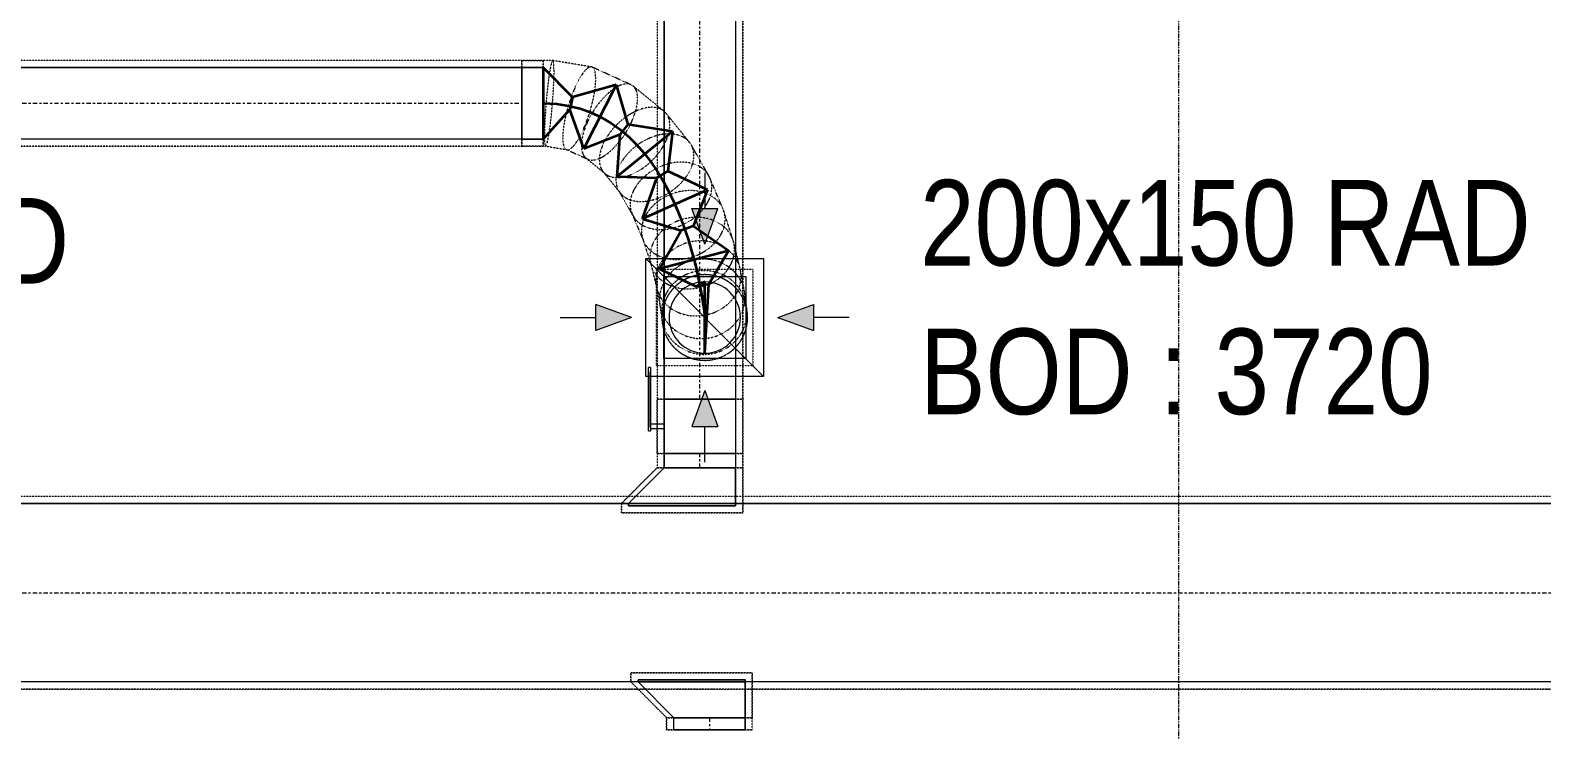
# Model space of a CAD drawing. Header units: inches. Extents: x -83664 to 20107, y -47222 to 19398.
# Drawn here: x 5809 to 10045, y -33396 to -31436 of the extents above; entities that cross this region are included whole.
import ezdxf

# ---------------------------------------------------------------- set-up
doc = ezdxf.new("R2010")
doc.units = ezdxf.units.IN
doc.header["$MEASUREMENT"] = 0
for name, pattern in [('Center', [29.999999, 12, -6, 6, -6]), ('Grid Line', [22.225, 12.7, -3.175, 3.175, -3.175]), ('Hidden 0_50', [1.0584, 0.5292, -0.5292])]:
    doc.linetypes.add(name, pattern=pattern)
for name, color, linetype, lineweight in [('A-DETL-GENF', 7, 'Continuous', 9), ('G-ANNO-TEXT', 7, 'Continuous', 9), ('M-HVAC-CDFF', 7, 'Continuous', 9), ('M-HVAC-DUCT-CNTR', 7, 'Center', 9), ('M-HVAC-DUCT-IDEN', 7, 'Continuous', 18), ('S-GRID', 7, 'Continuous', 9)]:
    doc.layers.add(name, color=color, linetype=linetype, lineweight=lineweight)
doc.layers.add('M-HVAC-DUCT', color=7, linetype='Continuous', lineweight=9, true_color=0xffe97f)
doc.layers.add('M-HVAC-DUCT-PATT', color=7, linetype='Continuous', lineweight=35, true_color=0x007f00)
doc.styles.add('Arial Narrow_21', font='ARIALN.TTF', dxfattribs={"height": 240})

# ---------------------------------------------------------------- blocks, each defined once
blk = doc.blocks.new('M_Rec Tap - Beveled - Standard-7382275-FIRST FLOOR AC CONDITIONING LAYOUT - PART A')
at = {"layer": 'M-HVAC-DUCT', "color": 30, "true_color": 0xff7f00}
for p, q in [((100, 100), (-6.096, 100)), ((-6.096, 100), (100, 100)), ((-6.096, 100), (-6.096, -200)), ((-6.096, -200), (-6.096, 100)), ((100, 100), (100, -100)), ((100, -100), (100, 100)), ((0, -200), (100, -100)), ((0, -200), (100, -100)), ((-6.096, -200), (0, -200)), ((0, -200), (-6.096, -200))]:
    blk.add_line(p, q, dxfattribs=at)
blk = doc.blocks.new('M_Rec Tap - Beveled - Standard-7670352-FIRST FLOOR AC CONDITIONING LAYOUT - PART A')
at = {"layer": 'M-HVAC-DUCT', "color": 30, "true_color": 0xff7f00}
for p, q in [((0, 200), (-6.096, 200)), ((-6.096, -100), (-6.096, 200)), ((-6.096, 200), (-6.096, -100)), ((-6.096, 200), (0, 200)), ((100, 100), (0, 200)), ((100, 100), (0, 200)), ((100, 100), (100, -100)), ((100, -100), (100, 100)), ((-6.096, -100), (100, -100)), ((100, -100), (-6.096, -100))]:
    blk.add_line(p, q, dxfattribs=at)
blk = doc.blocks.new('GCE-AT-Return Air Rectangular Diffuser - 230x230-7597546-FIRST FLOOR AC CONDITIONING LAYOUT - PART A')
at = {"layer": 'A-DETL-GENF', "true_color": 0xff00ff}
for points in [[(0, 205), (36.4, 305), (-36.4, 305)], [(-305, -36.4), (-205, 0), (-305, 36.4)], [(305, -36.4), (305, 36.4), (205, 0)], [(36.4, -305), (0, -205), (-36.4, -305)]]:
    blk.add_hatch(color=6, dxfattribs=at).paths.add_polyline_path(points)
at = {"layer": 'A-DETL-GENF', "color": 6, "true_color": 0xff00ff}
for p, q in [((0, 405), (0, 305)), ((0, 205), (-36.4, 305)), ((-36.4, 305), (36.4, 305)), ((0, 205), (36.4, 305)), ((-165, 165), (165, 165)), ((-165, -165), (-165, 165)), ((-165, 165), (165, -165)), ((165, 165), (165, -165)), ((-205, 0), (-305, 36.4)), ((-305, -36.4), (-305, 36.4)), ((205, 0), (305, 36.4)), ((305, 36.4), (305, -36.4)), ((405, 0), (305, 0)), ((-405, 0), (-305, 0)), ((-205, 0), (-305, -36.4)), ((205, 0), (305, -36.4)), ((165, -165), (-165, -165)), ((0, -205), (-36.4, -305)), ((0, -205), (36.4, -305)), ((-36.4, -305), (36.4, -305)), ((0, -405), (0, -305))]:
    blk.add_line(p, q, dxfattribs=at)
blk = doc.blocks.new('M_Rectangular to Round Transition - Angle - 45 Degree-V62-FIRST FLOOR AC CONDITIONING LAYOUT - PART A')
at = {"layer": 'M-HVAC-DUCT', "color": 6, "true_color": 0xff00ff}
for p, q in [((0, 100), (60.4, 100)), ((60.4, 100), (0, 100)), ((0, 100), (0, -100)), ((0, -100), (0, 100)), ((60.4, 0), (60.4, 100)), ((60.4, 0), (60.4, 100)), ((60.4, -100), (60.4, 0)), ((60.4, -100), (60.4, 0)), ((0, -100), (60.4, -100)), ((60.4, -100), (0, -100))]:
    blk.add_line(p, q, dxfattribs=at)
blk = doc.blocks.new('TEMW-ME-DMP-Volume Control Damper - Standard-7399617-FIRST FLOOR AC CONDITIONING LAYOUT - PART A')
at = {"layer": 'M-HVAC-DUCT', "color": 30, "true_color": 0xff7f00}
for p, q in [((-165.1, 138.1), (-165.1, 144.4)), ((-152.4, 144.4), (-165.1, 144.4)), ((-165.1, 138.1), (-152.4, 138.1)), ((0, 144.4), (-152.4, 144.4)), ((-152.4, 144.4), (0, 144.4)), ((0, 138.1), (-152.4, 138.1)), ((-152.4, 138.1), (0, 138.1)), ((-6.3, 100), (-6.3, 138.1)), ((6.4, 138.1), (-6.3, 138.1)), ((6.4, 138.1), (-6.3, 138.1)), ((12.7, 144.4), (0, 144.4)), ((0, 138.1), (12.7, 138.1)), ((6.4, 138.1), (6.4, 100)), ((12.7, 144.4), (12.7, 138.1)), ((-76.2, 100), (-76.2, -100)), ((-76.2, -100), (-76.2, 100)), ((76.2, 100), (-76.2, 100)), ((-76.2, 100), (76.2, 100)), ((-76.2, 100), (76.2, 100)), ((-6.3, 100), (6.4, 100)), ((-6.3, 100), (6.4, 100)), ((76.2, 100), (76.2, -100)), ((76.2, -100), (76.2, 100)), ((-76.2, -100), (76.2, -100)), ((-76.2, -100), (76.2, -100)), ((-76.2, -100), (76.2, -100))]:
    blk.add_line(p, q, dxfattribs=at)
blk = doc.blocks.new('M_Rectangular to Round Transition - Angle - 45 Degree-7626202-FIRST FLOOR AC CONDITIONING LAYOUT - PART A')
at = {"layer": 'M-HVAC-DUCT', "color": 6, "true_color": 0xff00ff}
for p, q in [((132975.6, 86453.8), (133205.6, 86453.8)), ((132975.6, 86223.8), (132975.6, 86453.8)), ((133205.6, 86453.8), (133205.6, 86223.8)), ((133205.6, 86223.8), (132975.6, 86223.8))]:
    blk.add_line(p, q, dxfattribs=at)
for start, end in [(90, 180), (0, 90), (180, 270), (270, 0)]:
    blk.add_arc((133090.6, 86338.8), 100, start, end, dxfattribs=at)
blk = doc.blocks.new('TEMW-SMBZ-HO-BM-HVAC-00002_rvt-1-FIRST FLOOR AC CONDITIONING LAYOUT - PART A')
at = {"layer": 'M-HVAC-DUCT', "color": 30, "linetype": 'Hidden 0_50', "true_color": 0xff7f00}
for p, q in [((159022.5, 67430.5), (159022.5, 65902.9)), ((159022.5, 67430.5), (159022.5, 65902.9)), ((159262.5, 65902.9), (159262.5, 67430.5)), ((159262.5, 67430.5), (159262.5, 65902.9)), ((159262.5, 65902.9), (159022.5, 65902.9)), ((159022.5, 65902.9), (159262.5, 65902.9)), ((159262.5, 65902.9), (159022.5, 65902.9)), ((159022.5, 65902.9), (159022.5, 65750.5)), ((159022.5, 65750.5), (159022.5, 65902.9)), ((159022.5, 65902.9), (159262.5, 65902.9)), ((159262.5, 65750.5), (159262.5, 65902.9)), ((159262.5, 65902.9), (159262.5, 65750.5)), ((159022.5, 65750.5), (159262.5, 65750.5)), ((159262.5, 65750.5), (159022.5, 65750.5)), ((159262.5, 65750.5), (159022.5, 65750.5)), ((159022.5, 65750.5), (159262.5, 65750.5)), ((159022.5, 65750.5), (159022.5, 65710.5)), ((159022.5, 65750.5), (159022.5, 65710.5)), ((159262.5, 65710.5), (159262.5, 65750.5)), ((159262.5, 65750.5), (159262.5, 65710.5)), ((158922.5, 65610.5), (159022.5, 65710.5)), ((159022.5, 65710.5), (158922.5, 65610.5)), ((159022.5, 65710.5), (159262.5, 65710.5)), ((159262.5, 65710.5), (159022.5, 65710.5)), ((159262.5, 65710.5), (159022.5, 65710.5)), ((159022.5, 65710.5), (159262.5, 65710.5)), ((159262.5, 65710.5), (159262.5, 65584.4)), ((159262.5, 65584.4), (159262.5, 65710.5)), ((164181, 65630.5), (155413, 65630.5)), ((164181, 65630.5), (155413, 65630.5)), ((158922.5, 65584.4), (158922.5, 65610.5)), ((158922.5, 65610.5), (158922.5, 65584.4)), ((159262.5, 65584.4), (158922.5, 65584.4)), ((158922.5, 65584.4), (159262.5, 65584.4)), ((158949.4, 65110.5), (158949.4, 65136.6)), ((158949.4, 65136.6), (159289.4, 65136.6)), ((159289.4, 65136.6), (158949.4, 65136.6)), ((158949.4, 65136.6), (158949.4, 65110.5)), ((159049.4, 65010.5), (158949.4, 65110.5)), ((158949.4, 65110.5), (159049.4, 65010.5)), ((159289.4, 65136.6), (159289.4, 65010.5)), ((159289.4, 65010.5), (159289.4, 65136.6)), ((155413, 65090.5), (164181, 65090.5)), ((164181, 65090.5), (155413, 65090.5)), ((159289.4, 65010.5), (159049.4, 65010.5)), ((159049.4, 65010.5), (159289.4, 65010.5)), ((159049.4, 65010.5), (159289.4, 65010.5)), ((159289.4, 65010.5), (159049.4, 65010.5)), ((159049.4, 65010.5), (159049.4, 64976.7)), ((159049.4, 64976.7), (159049.4, 65010.5)), ((159289.4, 64976.7), (159289.4, 65010.5)), ((159289.4, 64976.7), (159289.4, 65010.5)), ((159049.4, 64976.7), (159289.4, 64976.7)), ((159289.4, 64976.7), (159049.4, 64976.7))]:
    blk.add_line(p, q, dxfattribs=at)
at = {"layer": 'M-HVAC-DUCT', "color": 30, "true_color": 0xff7f00}
for p, q in [((159042.5, 65902.9), (159042.5, 67430.5)), ((159042.5, 67430.5), (159042.5, 65902.9)), ((159242.5, 67430.5), (159242.5, 65902.9)), ((159242.5, 67430.5), (159242.5, 65902.9)), ((159042.5, 65902.9), (159242.5, 65902.9)), ((159242.5, 65902.9), (159042.5, 65902.9)), ((159042.5, 65750.5), (159242.5, 65750.5)), ((159242.5, 65750.5), (159042.5, 65750.5)), ((159042.5, 65710.5), (159042.5, 65750.5)), ((159042.5, 65750.5), (159042.5, 65710.5)), ((159242.5, 65750.5), (159242.5, 65710.5)), ((159242.5, 65750.5), (159242.5, 65710.5)), ((159042.5, 65710.5), (159242.5, 65710.5)), ((159242.5, 65710.5), (159042.5, 65710.5)), ((155413, 65610.5), (164181, 65610.5)), ((164181, 65610.5), (155413, 65610.5)), ((158942.5, 65604.4), (158942.5, 65610.5)), ((159242.5, 65610.5), (158942.5, 65610.5)), ((158942.5, 65610.5), (159242.5, 65610.5)), ((158942.5, 65610.5), (158942.5, 65604.4)), ((159242.5, 65604.4), (158942.5, 65604.4)), ((158942.5, 65604.4), (159242.5, 65604.4)), ((159242.5, 65610.5), (159242.5, 65604.4)), ((159242.5, 65604.4), (159242.5, 65610.5)), ((164181, 65110.5), (155413, 65110.5)), ((164181, 65110.5), (155413, 65110.5)), ((158969.4, 65110.5), (158969.4, 65116.6)), ((158969.4, 65116.6), (159269.4, 65116.6)), ((159269.4, 65116.6), (158969.4, 65116.6)), ((158969.4, 65116.6), (158969.4, 65110.5)), ((158969.4, 65110.5), (159269.4, 65110.5)), ((158969.4, 65110.5), (159269.4, 65110.5)), ((159269.4, 65116.6), (159269.4, 65110.5)), ((159269.4, 65110.5), (159269.4, 65116.6)), ((159269.4, 65010.5), (159069.4, 65010.5)), ((159069.4, 65010.5), (159269.4, 65010.5)), ((159069.4, 64976.7), (159069.4, 65010.5)), ((159069.4, 64976.7), (159069.4, 65010.5)), ((159269.4, 65010.5), (159269.4, 64976.7)), ((159269.4, 64976.7), (159269.4, 65010.5)), ((159269.4, 64976.7), (159069.4, 64976.7)), ((159069.4, 64976.7), (159269.4, 64976.7))]:
    blk.add_line(p, q, dxfattribs=at)
at = {"layer": 'M-HVAC-DUCT', "color": 6, "linetype": 'Hidden 0_50', "true_color": 0xff00ff}
for p, q in [((158643.4, 66851.7), (157093.4, 66851.7)), ((158643.4, 66851.7), (157093.4, 66851.7)), ((158643.4, 66611.7), (158643.4, 66851.7)), ((158643.4, 66851.7), (158643.4, 66611.7)), ((158643.4, 66851.7), (158703.8, 66851.7)), ((158703.8, 66851.7), (158643.4, 66851.7)), ((158643.4, 66611.7), (158643.4, 66851.7)), ((158643.4, 66851.7), (158643.4, 66611.7)), ((158730.2, 66851.7), (158703.8, 66851.7)), ((158703.8, 66851.7), (158703.8, 66611.7)), ((158703.8, 66851.7), (158703.8, 66611.7)), ((158703.8, 66731.7), (158703.8, 66851.7)), ((158703.8, 66731.7), (158703.8, 66851.7)), ((158838.6, 66833.7), (158730.3, 66851.7)), ((158950, 66783.6), (158840.6, 66833.1)), ((159041.7, 66709.9), (158955.5, 66780.2)), ((158703.8, 66611.7), (158703.8, 66731.7)), ((158703.8, 66611.7), (158703.8, 66731.7)), ((159113.3, 66622.5), (159047.8, 66703.8)), ((157093.4, 66611.7), (158643.4, 66611.7)), ((158643.4, 66611.7), (157093.4, 66611.7)), ((158643.4, 66611.7), (158703.8, 66611.7)), ((158703.8, 66611.7), (158643.4, 66611.7)), ((158703.8, 66611.7), (158710.5, 66611.7)), ((158710.4, 66611.7), (158770.4, 66601.7)), ((158768.4, 66602.3), (158828.5, 66575.1)), ((159167.4, 66529), (159118.1, 66615.5)), ((158823.1, 66578.5), (158877.3, 66534.3)), ((158871.2, 66540.5), (158919.7, 66480.2)), ((159207.4, 66435.6), (159170.7, 66522.3)), ((158914.9, 66487.2), (158955.6, 66415.9)), ((158952.3, 66422.6), (158984.6, 66346.2)), ((159235.9, 66347.2), (159209.6, 66429.5)), ((158982.4, 66352.3), (159006.5, 66276.7)), ((159255.3, 66268.9), (159237.5, 66341.8)), ((159005, 66282.2), (159021.8, 66213.5)), ((159021.2, 65996.7), (159021.2, 66266.7)), ((159021.2, 66266.7), (159291.2, 66266.7)), ((159267.3, 66205.7), (159256.3, 66264.1)), ((159291.2, 66266.7), (159291.2, 65996.7)), ((159020.7, 66218.4), (159031.2, 66162.3)), ((159273.5, 66162.4), (159268, 66201.2)), ((159030.5, 66166.7), (159035.9, 66128.8)), ((159035.4, 66132.6), (159036.9, 66118.7)), ((159275.5, 66144.6), (159274, 66158.7)), ((159291.2, 65996.7), (159021.2, 65996.7))]:
    blk.add_line(p, q, dxfattribs=at)
at = {"layer": 'M-HVAC-DUCT', "color": 6, "true_color": 0xff00ff}
for p, q in [((157093.4, 66831.7), (158643.4, 66831.7)), ((158643.4, 66831.7), (157093.4, 66831.7)), ((158643.4, 66831.7), (158643.4, 66631.7)), ((158643.4, 66631.7), (158643.4, 66831.7)), ((158643.4, 66631.7), (157093.4, 66631.7)), ((158643.4, 66631.7), (157093.4, 66631.7))]:
    blk.add_line(p, q, dxfattribs=at)
at = {"layer": 'M-HVAC-DUCT', "color": 6, "linetype": 'Hidden 0_50', "true_color": 0xff00ff}
for start, end in [(49.7571, 229.7571), (90, 180), (229.7571, 49.7571), (0, 90), (180, 270), (270, 0)]:
    blk.add_arc((159156.2, 66131.7), 120, start, end, dxfattribs=at)
for points in [[(158730.2, 66851.7), (158729.4, 66851.7), (158727.7, 66848.9), (158724.5, 66836.8), (158721, 66817.5), (158717.5, 66792.4), (158714.2, 66763.1), (158711.3, 66731.7), (158709, 66700.3), (158707.5, 66671), (158706.9, 66645.8), (158707.2, 66626.6), (158708.4, 66614.4), (158709.7, 66611.7), (158710.5, 66611.7)], [(158710.5, 66611.7), (158711.3, 66611.7), (158713.1, 66614.4), (158716.3, 66626.6), (158719.8, 66645.8), (158723.3, 66671), (158726.6, 66700.3), (158729.5, 66731.7), (158731.8, 66763.1), (158733.3, 66792.4), (158733.9, 66817.5), (158733.6, 66836.8), (158732.4, 66848.9), (158731, 66851.7), (158730.2, 66851.7)], [(158838.2, 66833.7), (158835.4, 66834.1), (158829.1, 66832), (158818, 66821.2), (158806, 66803.4), (158793.9, 66779.7), (158782.4, 66751.7), (158772.5, 66721.5), (158764.8, 66691), (158759.8, 66662.3), (158757.8, 66637.4), (158759, 66617.9), (158763.3, 66605.3), (158768, 66602), (158770.8, 66601.7)], [(158770.8, 66601.7), (158773.6, 66601.3), (158779.8, 66603.3), (158790.9, 66614.2), (158803, 66632), (158815.1, 66655.7), (158826.5, 66683.7), (158836.4, 66713.9), (158844.2, 66744.4), (158849.2, 66773.1), (158851.2, 66798), (158850, 66817.4), (158845.7, 66830.1), (158840.9, 66833.4), (158838.2, 66833.7)], [(158945.8, 66785.1), (158941, 66786.3), (158930.2, 66786.4), (158911.1, 66779.2), (158890.6, 66765.1), (158869.9, 66745.3), (158850.6, 66720.9), (158833.9, 66693.8), (158821, 66665.6), (158812.7, 66638.4), (158809.7, 66613.9), (158812.1, 66594), (158819.7, 66579.8), (158827.9, 66574.9), (158832.7, 66573.7)], [(158832.7, 66573.7), (158837.5, 66572.4), (158848.3, 66572.4), (158867.4, 66579.6), (158888, 66593.6), (158908.6, 66613.5), (158927.9, 66637.8), (158944.6, 66665), (158957.5, 66693.2), (158965.8, 66720.4), (158968.9, 66744.8), (158966.5, 66764.8), (158958.8, 66778.9), (158950.6, 66783.8), (158945.8, 66785.1)], [(159029.4, 66717), (159023.3, 66719.3), (159009.5, 66721.7), (158985.4, 66718.6), (158959.5, 66708.9), (158933.7, 66693.3), (158909.6, 66672.9), (158888.9, 66649), (158873, 66623.2), (158863, 66597.4), (158859.6, 66573.3), (158863, 66552.5), (158873, 66536.4), (158883.5, 66529.6), (158889.6, 66527.3)], [(158889.6, 66527.3), (158895.7, 66525), (158909.5, 66522.5), (158933.6, 66525.6), (158959.5, 66535.3), (158985.3, 66550.9), (159009.4, 66571.4), (159030.1, 66595.3), (159046, 66621), (159056, 66646.9), (159059.4, 66671), (159056, 66691.8), (159046, 66707.9), (159035.5, 66714.7), (159029.4, 66717)], [(159092.5, 66638.6), (159085.6, 66641.8), (159070.2, 66646.3), (159043.5, 66646.5), (159014.8, 66640.2), (158986.3, 66627.9), (158959.9, 66610.4), (158937.3, 66588.8), (158920.1, 66564.7), (158909.4, 66539.7), (158906.1, 66515.5), (158910.3, 66493.7), (158921.7, 66475.8), (158933.6, 66467.4), (158940.5, 66464.1)], [(158940.5, 66464.1), (158947.3, 66460.9), (158962.7, 66456.5), (158989.5, 66456.2), (159018.1, 66462.5), (159046.6, 66474.8), (159073.1, 66492.3), (159095.7, 66513.9), (159112.9, 66538), (159123.5, 66563), (159126.8, 66587.3), (159122.6, 66609), (159111.2, 66626.9), (159099.3, 66635.3), (159092.5, 66638.6)], [(159140.1, 66555.3), (159132.8, 66559.2), (159116.5, 66565.3), (159088.3, 66568), (159058.2, 66564.2), (159028.4, 66554.2), (159000.9, 66538.6), (158977.4, 66518.5), (158959.7, 66495.3), (158949, 66470.5), (158945.9, 66445.8), (158950.7, 66423), (158963, 66403.5), (158975.7, 66393.6), (158983, 66389.7)], [(158983, 66389.7), (158990.3, 66385.7), (159006.6, 66379.7), (159034.8, 66376.9), (159064.8, 66380.7), (159094.6, 66390.7), (159122.2, 66406.3), (159145.6, 66426.4), (159163.3, 66449.7), (159174.1, 66474.5), (159177.2, 66499.1), (159172.4, 66522), (159160, 66541.5), (159147.3, 66551.3), (159140.1, 66555.3)], [(159175.3, 66471.8), (159167.8, 66476.4), (159151, 66483.7), (159121.9, 66488.4), (159091.1, 66486.4), (159060.7, 66477.9), (159032.6, 66463.5), (159008.9, 66444.1), (158991.1, 66421.1), (158980.4, 66396), (158977.7, 66370.6), (158982.9, 66346.6), (158995.9, 66325.6), (159009.1, 66314.6), (159016.7, 66310)], [(159016.7, 66310), (159024.2, 66305.4), (159041, 66298), (159070.1, 66293.4), (159100.9, 66295.4), (159131.3, 66303.9), (159159.4, 66318.3), (159183.1, 66337.7), (159200.9, 66360.6), (159211.6, 66385.7), (159214.4, 66411.1), (159209.1, 66435.1), (159196.1, 66456.2), (159182.9, 66467.2), (159175.3, 66471.8)], [(159200.5, 66393), (159192.8, 66398.2), (159175.6, 66406.6), (159146.1, 66412.8), (159114.9, 66412.1), (159084.1, 66404.6), (159055.9, 66390.8), (159032.1, 66371.6), (159014.3, 66348.4), (159003.9, 66322.6), (159001.5, 66296.2), (159007.2, 66270.8), (159020.7, 66248.2), (159034.2, 66236.1), (159041.9, 66231)], [(159041.9, 66231), (159049.6, 66225.8), (159066.8, 66217.4), (159096.3, 66211.2), (159127.6, 66211.9), (159158.3, 66219.4), (159186.6, 66233.2), (159210.4, 66252.4), (159228.1, 66275.6), (159238.5, 66301.3), (159241, 66327.8), (159235.3, 66353.2), (159221.8, 66375.7), (159208.2, 66387.9), (159200.5, 66393)], [(159217.4, 66324.1), (159209.6, 66329.7), (159192.1, 66339.1), (159162.3, 66346.6), (159130.8, 66346.9), (159099.9, 66340), (159071.6, 66326.3), (159047.9, 66306.9), (159030.3, 66282.9), (159020.1, 66256.2), (159018, 66228.4), (159024.1, 66201.5), (159038, 66177.3), (159051.9, 66164), (159059.7, 66158.4)], [(159227.5, 66270), (159219.6, 66276.2), (159201.9, 66286.6), (159171.9, 66295.1), (159140.3, 66296), (159109.4, 66289.4), (159081.1, 66275.5), (159057.5, 66255.4), (159040.1, 66230.4), (159030.2, 66202.3), (159028.4, 66172.9), (159034.8, 66144.3), (159049, 66118.3), (159063.1, 66104.1), (159071, 66097.9)], [(159059.7, 66158.4), (159067.5, 66152.7), (159084.9, 66143.3), (159114.8, 66135.8), (159146.2, 66135.5), (159177.1, 66142.5), (159205.4, 66156.1), (159229.2, 66175.6), (159246.7, 66199.5), (159256.9, 66226.3), (159259, 66254.1), (159252.9, 66281), (159239, 66305.2), (159225.2, 66318.4), (159217.4, 66324.1)], [(159232.4, 66235.4), (159224.4, 66242), (159206.7, 66253.1), (159176.6, 66262.4), (159144.9, 66263.8), (159113.9, 66257.1), (159085.8, 66242.9), (159062.3, 66222), (159045.1, 66195.9), (159035.3, 66166.3), (159033.7, 66135.4), (159040.4, 66105.2), (159054.8, 66077.7), (159069, 66062.5), (159077, 66055.9)], [(159071, 66097.9), (159078.9, 66091.7), (159096.5, 66081.4), (159126.6, 66072.8), (159158.1, 66071.9), (159189.1, 66078.5), (159217.4, 66092.4), (159241, 66112.5), (159258.3, 66137.5), (159268.2, 66165.6), (159270.1, 66195), (159263.6, 66223.6), (159249.4, 66249.6), (159235.4, 66263.9), (159227.5, 66270)], [(159233.7, 66223.3), (159225.7, 66230), (159208, 66241.5), (159177.8, 66251.1), (159146.1, 66252.6), (159115.2, 66245.9), (159087, 66231.4), (159063.6, 66210.1), (159046.4, 66183.4), (159036.8, 66153.3), (159035.2, 66121.6), (159042, 66090.6), (159056.5, 66062.5), (159070.7, 66046.8), (159078.7, 66040.1)], [(159077, 66055.9), (159084.9, 66049.3), (159102.7, 66038.2), (159132.8, 66028.9), (159164.4, 66027.5), (159195.4, 66034.2), (159223.6, 66048.4), (159247.1, 66069.3), (159264.3, 66095.4), (159274, 66124.9), (159275.6, 66155.9), (159269, 66186.1), (159254.5, 66213.6), (159240.4, 66228.8), (159232.4, 66235.4)], [(159078.7, 66040.1), (159086.7, 66033.3), (159104.4, 66021.9), (159134.6, 66012.2), (159166.3, 66010.7), (159197.2, 66017.4), (159225.4, 66031.9), (159248.9, 66053.3), (159266, 66079.9), (159275.6, 66110.1), (159277.2, 66141.7), (159270.4, 66172.7), (159255.9, 66200.9), (159241.7, 66216.5), (159233.7, 66223.3)]]:
    blk.add_open_spline(points, degree=3, dxfattribs=at)
at = {"layer": 'M-HVAC-DUCT-CNTR', "color": 30, "true_color": 0xff7f00}
for p, q in [((159142.5, 65902.9), (159142.5, 67430.5)), ((159142.5, 65710.5), (159142.5, 65750.5)), ((155413, 65360.5), (164181, 65360.5)), ((159169.4, 65010.5), (159169.4, 64976.7))]:
    blk.add_line(p, q, dxfattribs=at)
at = {"layer": 'M-HVAC-DUCT-CNTR', "color": 6, "true_color": 0xff00ff}
blk.add_line((157093.4, 66731.7), (158643.4, 66731.7), dxfattribs=at)
at = {"layer": 'M-HVAC-DUCT-CNTR', "color": 6, "linetype": 'Continuous', "lineweight": 35, "true_color": 0xff00ff}
blk.add_open_spline([(158703.8, 66731.7), (159103.8, 66731.7), (159156.2, 66131.7), (159156.2, 66131.7)], degree=3, dxfattribs=at)
at = {"layer": 'M-HVAC-DUCT-PATT', "color": 6, "true_color": 0xff00ff}
for p, q in [((158703.8, 66831.7), (158785.6, 66748.7)), ((158703.8, 66831.7), (158703.8, 66631.7)), ((158703.8, 66831.7), (158703.8, 66631.7)), ((158908.1, 66783.7), (158785.6, 66748.7)), ((158908.1, 66783.7), (158817.5, 66605.3)), ((158908.1, 66783.7), (158817.5, 66605.3)), ((158908.1, 66783.7), (158941.1, 66672.8)), ((158785.6, 66748.7), (158778.3, 66714.1)), ((158703.8, 66631.7), (158778.3, 66714.1)), ((158817.5, 66605.3), (158778.3, 66714.1)), ((158817.5, 66605.3), (158918.8, 66645.4)), ((159066, 66652.6), (158910.5, 66526.9)), ((159066, 66652.6), (158910.5, 66526.9)), ((158910.5, 66526.9), (158918.8, 66645.4)), ((158941.1, 66672.8), (158918.8, 66645.4)), ((159066, 66652.6), (158941.1, 66672.8)), ((159066, 66652.6), (159052.6, 66541.3)), ((158910.5, 66526.9), (159022.3, 66522.9)), ((158981.3, 66408), (159022.3, 66522.9)), ((159052.6, 66541.3), (159022.3, 66522.9)), ((159163.8, 66489.7), (159052.6, 66541.3)), ((159163.8, 66489.7), (158981.3, 66408)), ((159163.8, 66489.7), (158981.3, 66408)), ((159163.8, 66489.7), (159123.8, 66387.4)), ((158981.3, 66408), (159090.4, 66375.7)), ((159123.8, 66387.4), (159090.4, 66375.7)), ((159223, 66318.5), (159123.8, 66387.4)), ((159029.4, 66268.3), (159090.4, 66375.7)), ((159223, 66318.5), (159029.4, 66268.3)), ((159223, 66318.5), (159029.4, 66268.3)), ((159223, 66318.5), (159167.3, 66225)), ((159029.4, 66268.3), (159132.6, 66218.3)), ((159156.2, 66231.7), (159132.6, 66218.3)), ((159167.3, 66225), (159132.6, 66218.3)), ((159156.2, 66031.7), (159156.2, 66231.7)), ((159156.2, 66031.7), (159167.3, 66225))]:
    blk.add_line(p, q, dxfattribs=at)
at = {"layer": 'M-HVAC-CDFF', "color": 6, "linetype": 'Hidden 0_50', "lineweight": 9, "true_color": 0xff00ff}
blk.add_blockref('GCE-AT-Return Air Rectangular Diffuser - 230x230-7597546-FIRST FLOOR AC CONDITIONING LAYOUT - PART A', (159156.2, 66131.7), dxfattribs=at)
at = {"layer": 'M-HVAC-DUCT', "color": 6, "linetype": 'Hidden 0_50', "lineweight": 9, "true_color": 0xff00ff}
for name, p in [('M_Rectangular to Round Transition - Angle - 45 Degree-V62-FIRST FLOOR AC CONDITIONING LAYOUT - PART A', (158643.4, 66731.7)), ('M_Rectangular to Round Transition - Angle - 45 Degree-7626202-FIRST FLOOR AC CONDITIONING LAYOUT - PART A', (26065.6, -20207.2))]:
    blk.add_blockref(name, p, dxfattribs=at)
at = {"layer": 'M-HVAC-DUCT', "color": 6, "linetype": 'Hidden 0_50', "lineweight": 9, "true_color": 0xff00ff, "extrusion": (0, 0, -1)}
for name, p, rotation in [('TEMW-ME-DMP-Volume Control Damper - Standard-7399617-FIRST FLOOR AC CONDITIONING LAYOUT - PART A', (-159142.5, 65826.7), 270), ('M_Rec Tap - Beveled - Standard-7382275-FIRST FLOOR AC CONDITIONING LAYOUT - PART A', (-159142.5, 65610.5), 90), ('M_Rec Tap - Beveled - Standard-7670352-FIRST FLOOR AC CONDITIONING LAYOUT - PART A', (-159169.4, 65110.5), 270)]:
    blk.add_blockref(name, p, dxfattribs=dict(at, rotation=rotation))
blk = doc.blocks.new('TEMW-SMBZ-HO-BM-HVAC-00002_rvt-2-FIRST FLOOR AC CONDITIONING LAYOUT - PART A')
at = {"layer": 'M-HVAC-DUCT', "color": 30, "linetype": 'Hidden 0_50', "true_color": 0xff7f00}
for p, q in [((159022.5, 67430.5), (159022.5, 65902.9)), ((159022.5, 67430.5), (159022.5, 65902.9)), ((159262.5, 65902.9), (159262.5, 67430.5)), ((159262.5, 67430.5), (159262.5, 65902.9)), ((159262.5, 65902.9), (159022.5, 65902.9)), ((159022.5, 65902.9), (159262.5, 65902.9)), ((159262.5, 65902.9), (159022.5, 65902.9)), ((159022.5, 65902.9), (159022.5, 65750.5)), ((159022.5, 65750.5), (159022.5, 65902.9)), ((159022.5, 65902.9), (159262.5, 65902.9)), ((159262.5, 65750.5), (159262.5, 65902.9)), ((159262.5, 65902.9), (159262.5, 65750.5)), ((159022.5, 65750.5), (159262.5, 65750.5)), ((159262.5, 65750.5), (159022.5, 65750.5)), ((159262.5, 65750.5), (159022.5, 65750.5)), ((159022.5, 65750.5), (159262.5, 65750.5)), ((159022.5, 65750.5), (159022.5, 65710.5)), ((159022.5, 65750.5), (159022.5, 65710.5)), ((159262.5, 65710.5), (159262.5, 65750.5)), ((159262.5, 65750.5), (159262.5, 65710.5)), ((158922.5, 65610.5), (159022.5, 65710.5)), ((159022.5, 65710.5), (158922.5, 65610.5)), ((159022.5, 65710.5), (159262.5, 65710.5)), ((159262.5, 65710.5), (159022.5, 65710.5)), ((159262.5, 65710.5), (159022.5, 65710.5)), ((159022.5, 65710.5), (159262.5, 65710.5)), ((159262.5, 65710.5), (159262.5, 65584.4)), ((159262.5, 65584.4), (159262.5, 65710.5)), ((164181, 65630.5), (155413, 65630.5)), ((164181, 65630.5), (155413, 65630.5)), ((158922.5, 65584.4), (158922.5, 65610.5)), ((158922.5, 65610.5), (158922.5, 65584.4)), ((159262.5, 65584.4), (158922.5, 65584.4)), ((158922.5, 65584.4), (159262.5, 65584.4)), ((158949.4, 65110.5), (158949.4, 65136.6)), ((158949.4, 65136.6), (159289.4, 65136.6)), ((159289.4, 65136.6), (158949.4, 65136.6)), ((158949.4, 65136.6), (158949.4, 65110.5)), ((159049.4, 65010.5), (158949.4, 65110.5)), ((158949.4, 65110.5), (159049.4, 65010.5)), ((159289.4, 65136.6), (159289.4, 65010.5)), ((159289.4, 65010.5), (159289.4, 65136.6)), ((155413, 65090.5), (164181, 65090.5)), ((164181, 65090.5), (155413, 65090.5)), ((159289.4, 65010.5), (159049.4, 65010.5)), ((159049.4, 65010.5), (159289.4, 65010.5)), ((159049.4, 65010.5), (159289.4, 65010.5)), ((159289.4, 65010.5), (159049.4, 65010.5)), ((159049.4, 65010.5), (159049.4, 64976.7)), ((159049.4, 64976.7), (159049.4, 65010.5)), ((159289.4, 64976.7), (159289.4, 65010.5)), ((159289.4, 64976.7), (159289.4, 65010.5)), ((159049.4, 64976.7), (159289.4, 64976.7)), ((159289.4, 64976.7), (159049.4, 64976.7))]:
    blk.add_line(p, q, dxfattribs=at)
at = {"layer": 'M-HVAC-DUCT', "color": 30, "true_color": 0xff7f00}
for p, q in [((159042.5, 65902.9), (159042.5, 67430.5)), ((159042.5, 67430.5), (159042.5, 65902.9)), ((159242.5, 67430.5), (159242.5, 65902.9)), ((159242.5, 67430.5), (159242.5, 65902.9)), ((159042.5, 65902.9), (159242.5, 65902.9)), ((159242.5, 65902.9), (159042.5, 65902.9)), ((159042.5, 65750.5), (159242.5, 65750.5)), ((159242.5, 65750.5), (159042.5, 65750.5)), ((159042.5, 65710.5), (159042.5, 65750.5)), ((159042.5, 65750.5), (159042.5, 65710.5)), ((159242.5, 65750.5), (159242.5, 65710.5)), ((159242.5, 65750.5), (159242.5, 65710.5)), ((159042.5, 65710.5), (159242.5, 65710.5)), ((159242.5, 65710.5), (159042.5, 65710.5)), ((155413, 65610.5), (164181, 65610.5)), ((164181, 65610.5), (155413, 65610.5)), ((158942.5, 65604.4), (158942.5, 65610.5)), ((159242.5, 65610.5), (158942.5, 65610.5)), ((158942.5, 65610.5), (159242.5, 65610.5)), ((158942.5, 65610.5), (158942.5, 65604.4)), ((159242.5, 65604.4), (158942.5, 65604.4)), ((158942.5, 65604.4), (159242.5, 65604.4)), ((159242.5, 65610.5), (159242.5, 65604.4)), ((159242.5, 65604.4), (159242.5, 65610.5)), ((164181, 65110.5), (155413, 65110.5)), ((164181, 65110.5), (155413, 65110.5)), ((158969.4, 65110.5), (158969.4, 65116.6)), ((158969.4, 65116.6), (159269.4, 65116.6)), ((159269.4, 65116.6), (158969.4, 65116.6)), ((158969.4, 65116.6), (158969.4, 65110.5)), ((158969.4, 65110.5), (159269.4, 65110.5)), ((158969.4, 65110.5), (159269.4, 65110.5)), ((159269.4, 65116.6), (159269.4, 65110.5)), ((159269.4, 65110.5), (159269.4, 65116.6)), ((159269.4, 65010.5), (159069.4, 65010.5)), ((159069.4, 65010.5), (159269.4, 65010.5)), ((159069.4, 64976.7), (159069.4, 65010.5)), ((159069.4, 64976.7), (159069.4, 65010.5)), ((159269.4, 65010.5), (159269.4, 64976.7)), ((159269.4, 64976.7), (159269.4, 65010.5)), ((159269.4, 64976.7), (159069.4, 64976.7)), ((159069.4, 64976.7), (159269.4, 64976.7))]:
    blk.add_line(p, q, dxfattribs=at)
at = {"layer": 'M-HVAC-DUCT', "color": 6, "linetype": 'Hidden 0_50', "true_color": 0xff00ff}
for p, q in [((158643.4, 66851.7), (157093.4, 66851.7)), ((158643.4, 66851.7), (157093.4, 66851.7)), ((158643.4, 66611.7), (158643.4, 66851.7)), ((158643.4, 66851.7), (158643.4, 66611.7)), ((158643.4, 66851.7), (158703.8, 66851.7)), ((158703.8, 66851.7), (158643.4, 66851.7)), ((158643.4, 66611.7), (158643.4, 66851.7)), ((158643.4, 66851.7), (158643.4, 66611.7)), ((158730.2, 66851.7), (158703.8, 66851.7)), ((158703.8, 66851.7), (158703.8, 66611.7)), ((158703.8, 66851.7), (158703.8, 66611.7)), ((158703.8, 66731.7), (158703.8, 66851.7)), ((158703.8, 66731.7), (158703.8, 66851.7)), ((158838.6, 66833.7), (158730.3, 66851.7)), ((158950, 66783.6), (158840.6, 66833.1)), ((159041.7, 66709.9), (158955.5, 66780.2)), ((158703.8, 66611.7), (158703.8, 66731.7)), ((158703.8, 66611.7), (158703.8, 66731.7)), ((159113.3, 66622.5), (159047.8, 66703.8)), ((157093.4, 66611.7), (158643.4, 66611.7)), ((158643.4, 66611.7), (157093.4, 66611.7)), ((158643.4, 66611.7), (158703.8, 66611.7)), ((158703.8, 66611.7), (158643.4, 66611.7)), ((158703.8, 66611.7), (158710.5, 66611.7)), ((158710.4, 66611.7), (158770.4, 66601.7)), ((158768.4, 66602.3), (158828.5, 66575.1)), ((159167.4, 66529), (159118.1, 66615.5)), ((158823.1, 66578.5), (158877.3, 66534.3)), ((158871.2, 66540.5), (158919.7, 66480.2)), ((159207.4, 66435.6), (159170.7, 66522.3)), ((158914.9, 66487.2), (158955.6, 66415.9)), ((158952.3, 66422.6), (158984.6, 66346.2)), ((159235.9, 66347.2), (159209.6, 66429.5)), ((158982.4, 66352.3), (159006.5, 66276.7)), ((159255.3, 66268.9), (159237.5, 66341.8)), ((159005, 66282.2), (159021.8, 66213.5)), ((159021.2, 65996.7), (159021.2, 66266.7)), ((159021.2, 66266.7), (159291.2, 66266.7)), ((159267.3, 66205.7), (159256.3, 66264.1)), ((159291.2, 66266.7), (159291.2, 65996.7)), ((159020.7, 66218.4), (159031.2, 66162.3)), ((159273.5, 66162.4), (159268, 66201.2)), ((159030.5, 66166.7), (159035.9, 66128.8)), ((159035.4, 66132.6), (159036.9, 66118.7)), ((159275.5, 66144.6), (159274, 66158.7)), ((159291.2, 65996.7), (159021.2, 65996.7))]:
    blk.add_line(p, q, dxfattribs=at)
at = {"layer": 'M-HVAC-DUCT', "color": 6, "true_color": 0xff00ff}
for p, q in [((157093.4, 66831.7), (158643.4, 66831.7)), ((158643.4, 66831.7), (157093.4, 66831.7)), ((158643.4, 66831.7), (158643.4, 66631.7)), ((158643.4, 66631.7), (158643.4, 66831.7)), ((158643.4, 66631.7), (157093.4, 66631.7)), ((158643.4, 66631.7), (157093.4, 66631.7))]:
    blk.add_line(p, q, dxfattribs=at)
at = {"layer": 'M-HVAC-DUCT', "color": 6, "linetype": 'Hidden 0_50', "true_color": 0xff00ff}
for start, end in [(49.7571, 229.7571), (90, 180), (229.7571, 49.7571), (0, 90), (180, 270), (270, 0)]:
    blk.add_arc((159156.2, 66131.7), 120, start, end, dxfattribs=at)
for points in [[(158730.2, 66851.7), (158729.4, 66851.7), (158727.7, 66848.9), (158724.5, 66836.8), (158721, 66817.5), (158717.5, 66792.4), (158714.2, 66763.1), (158711.3, 66731.7), (158709, 66700.3), (158707.5, 66671), (158706.9, 66645.8), (158707.2, 66626.6), (158708.4, 66614.4), (158709.7, 66611.7), (158710.5, 66611.7)], [(158710.5, 66611.7), (158711.3, 66611.7), (158713.1, 66614.4), (158716.3, 66626.6), (158719.8, 66645.8), (158723.3, 66671), (158726.6, 66700.3), (158729.5, 66731.7), (158731.8, 66763.1), (158733.3, 66792.4), (158733.9, 66817.5), (158733.6, 66836.8), (158732.4, 66848.9), (158731, 66851.7), (158730.2, 66851.7)], [(158838.2, 66833.7), (158835.4, 66834.1), (158829.1, 66832), (158818, 66821.2), (158806, 66803.4), (158793.9, 66779.7), (158782.4, 66751.7), (158772.5, 66721.5), (158764.8, 66691), (158759.8, 66662.3), (158757.8, 66637.4), (158759, 66617.9), (158763.3, 66605.3), (158768, 66602), (158770.8, 66601.7)], [(158770.8, 66601.7), (158773.6, 66601.3), (158779.8, 66603.3), (158790.9, 66614.2), (158803, 66632), (158815.1, 66655.7), (158826.5, 66683.7), (158836.4, 66713.9), (158844.2, 66744.4), (158849.2, 66773.1), (158851.2, 66798), (158850, 66817.4), (158845.7, 66830.1), (158840.9, 66833.4), (158838.2, 66833.7)], [(158945.8, 66785.1), (158941, 66786.3), (158930.2, 66786.4), (158911.1, 66779.2), (158890.6, 66765.1), (158869.9, 66745.3), (158850.6, 66720.9), (158833.9, 66693.8), (158821, 66665.6), (158812.7, 66638.4), (158809.7, 66613.9), (158812.1, 66594), (158819.7, 66579.8), (158827.9, 66574.9), (158832.7, 66573.7)], [(158832.7, 66573.7), (158837.5, 66572.4), (158848.3, 66572.4), (158867.4, 66579.6), (158888, 66593.6), (158908.6, 66613.5), (158927.9, 66637.8), (158944.6, 66665), (158957.5, 66693.2), (158965.8, 66720.4), (158968.9, 66744.8), (158966.5, 66764.8), (158958.8, 66778.9), (158950.6, 66783.8), (158945.8, 66785.1)], [(159029.4, 66717), (159023.3, 66719.3), (159009.5, 66721.7), (158985.4, 66718.6), (158959.5, 66708.9), (158933.7, 66693.3), (158909.6, 66672.9), (158888.9, 66649), (158873, 66623.2), (158863, 66597.4), (158859.6, 66573.3), (158863, 66552.5), (158873, 66536.4), (158883.5, 66529.6), (158889.6, 66527.3)], [(158889.6, 66527.3), (158895.7, 66525), (158909.5, 66522.5), (158933.6, 66525.6), (158959.5, 66535.3), (158985.3, 66550.9), (159009.4, 66571.4), (159030.1, 66595.3), (159046, 66621), (159056, 66646.9), (159059.4, 66671), (159056, 66691.8), (159046, 66707.9), (159035.5, 66714.7), (159029.4, 66717)], [(159092.5, 66638.6), (159085.6, 66641.8), (159070.2, 66646.3), (159043.5, 66646.5), (159014.8, 66640.2), (158986.3, 66627.9), (158959.9, 66610.4), (158937.3, 66588.8), (158920.1, 66564.7), (158909.4, 66539.7), (158906.1, 66515.5), (158910.3, 66493.7), (158921.7, 66475.8), (158933.6, 66467.4), (158940.5, 66464.1)], [(158940.5, 66464.1), (158947.3, 66460.9), (158962.7, 66456.5), (158989.5, 66456.2), (159018.1, 66462.5), (159046.6, 66474.8), (159073.1, 66492.3), (159095.7, 66513.9), (159112.9, 66538), (159123.5, 66563), (159126.8, 66587.3), (159122.6, 66609), (159111.2, 66626.9), (159099.3, 66635.3), (159092.5, 66638.6)], [(159140.1, 66555.3), (159132.8, 66559.2), (159116.5, 66565.3), (159088.3, 66568), (159058.2, 66564.2), (159028.4, 66554.2), (159000.9, 66538.6), (158977.4, 66518.5), (158959.7, 66495.3), (158949, 66470.5), (158945.9, 66445.8), (158950.7, 66423), (158963, 66403.5), (158975.7, 66393.6), (158983, 66389.7)], [(158983, 66389.7), (158990.3, 66385.7), (159006.6, 66379.7), (159034.8, 66376.9), (159064.8, 66380.7), (159094.6, 66390.7), (159122.2, 66406.3), (159145.6, 66426.4), (159163.3, 66449.7), (159174.1, 66474.5), (159177.2, 66499.1), (159172.4, 66522), (159160, 66541.5), (159147.3, 66551.3), (159140.1, 66555.3)], [(159175.3, 66471.8), (159167.8, 66476.4), (159151, 66483.7), (159121.9, 66488.4), (159091.1, 66486.4), (159060.7, 66477.9), (159032.6, 66463.5), (159008.9, 66444.1), (158991.1, 66421.1), (158980.4, 66396), (158977.7, 66370.6), (158982.9, 66346.6), (158995.9, 66325.6), (159009.1, 66314.6), (159016.7, 66310)], [(159016.7, 66310), (159024.2, 66305.4), (159041, 66298), (159070.1, 66293.4), (159100.9, 66295.4), (159131.3, 66303.9), (159159.4, 66318.3), (159183.1, 66337.7), (159200.9, 66360.6), (159211.6, 66385.7), (159214.4, 66411.1), (159209.1, 66435.1), (159196.1, 66456.2), (159182.9, 66467.2), (159175.3, 66471.8)], [(159200.5, 66393), (159192.8, 66398.2), (159175.6, 66406.6), (159146.1, 66412.8), (159114.9, 66412.1), (159084.1, 66404.6), (159055.9, 66390.8), (159032.1, 66371.6), (159014.3, 66348.4), (159003.9, 66322.6), (159001.5, 66296.2), (159007.2, 66270.8), (159020.7, 66248.2), (159034.2, 66236.1), (159041.9, 66231)], [(159041.9, 66231), (159049.6, 66225.8), (159066.8, 66217.4), (159096.3, 66211.2), (159127.6, 66211.9), (159158.3, 66219.4), (159186.6, 66233.2), (159210.4, 66252.4), (159228.1, 66275.6), (159238.5, 66301.3), (159241, 66327.8), (159235.3, 66353.2), (159221.8, 66375.7), (159208.2, 66387.9), (159200.5, 66393)], [(159217.4, 66324.1), (159209.6, 66329.7), (159192.1, 66339.1), (159162.3, 66346.6), (159130.8, 66346.9), (159099.9, 66340), (159071.6, 66326.3), (159047.9, 66306.9), (159030.3, 66282.9), (159020.1, 66256.2), (159018, 66228.4), (159024.1, 66201.5), (159038, 66177.3), (159051.9, 66164), (159059.7, 66158.4)], [(159227.5, 66270), (159219.6, 66276.2), (159201.9, 66286.6), (159171.9, 66295.1), (159140.3, 66296), (159109.4, 66289.4), (159081.1, 66275.5), (159057.5, 66255.4), (159040.1, 66230.4), (159030.2, 66202.3), (159028.4, 66172.9), (159034.8, 66144.3), (159049, 66118.3), (159063.1, 66104.1), (159071, 66097.9)], [(159059.7, 66158.4), (159067.5, 66152.7), (159084.9, 66143.3), (159114.8, 66135.8), (159146.2, 66135.5), (159177.1, 66142.5), (159205.4, 66156.1), (159229.2, 66175.6), (159246.7, 66199.5), (159256.9, 66226.3), (159259, 66254.1), (159252.9, 66281), (159239, 66305.2), (159225.2, 66318.4), (159217.4, 66324.1)], [(159232.4, 66235.4), (159224.4, 66242), (159206.7, 66253.1), (159176.6, 66262.4), (159144.9, 66263.8), (159113.9, 66257.1), (159085.8, 66242.9), (159062.3, 66222), (159045.1, 66195.9), (159035.3, 66166.3), (159033.7, 66135.4), (159040.4, 66105.2), (159054.8, 66077.7), (159069, 66062.5), (159077, 66055.9)], [(159071, 66097.9), (159078.9, 66091.7), (159096.5, 66081.4), (159126.6, 66072.8), (159158.1, 66071.9), (159189.1, 66078.5), (159217.4, 66092.4), (159241, 66112.5), (159258.3, 66137.5), (159268.2, 66165.6), (159270.1, 66195), (159263.6, 66223.6), (159249.4, 66249.6), (159235.4, 66263.9), (159227.5, 66270)], [(159233.7, 66223.3), (159225.7, 66230), (159208, 66241.5), (159177.8, 66251.1), (159146.1, 66252.6), (159115.2, 66245.9), (159087, 66231.4), (159063.6, 66210.1), (159046.4, 66183.4), (159036.8, 66153.3), (159035.2, 66121.6), (159042, 66090.6), (159056.5, 66062.5), (159070.7, 66046.8), (159078.7, 66040.1)], [(159077, 66055.9), (159084.9, 66049.3), (159102.7, 66038.2), (159132.8, 66028.9), (159164.4, 66027.5), (159195.4, 66034.2), (159223.6, 66048.4), (159247.1, 66069.3), (159264.3, 66095.4), (159274, 66124.9), (159275.6, 66155.9), (159269, 66186.1), (159254.5, 66213.6), (159240.4, 66228.8), (159232.4, 66235.4)], [(159078.7, 66040.1), (159086.7, 66033.3), (159104.4, 66021.9), (159134.6, 66012.2), (159166.3, 66010.7), (159197.2, 66017.4), (159225.4, 66031.9), (159248.9, 66053.3), (159266, 66079.9), (159275.6, 66110.1), (159277.2, 66141.7), (159270.4, 66172.7), (159255.9, 66200.9), (159241.7, 66216.5), (159233.7, 66223.3)]]:
    blk.add_open_spline(points, degree=3, dxfattribs=at)
at = {"layer": 'M-HVAC-DUCT-CNTR', "color": 30, "true_color": 0xff7f00}
for p, q in [((159142.5, 65902.9), (159142.5, 67430.5)), ((159142.5, 65710.5), (159142.5, 65750.5)), ((155413, 65360.5), (164181, 65360.5)), ((159169.4, 65010.5), (159169.4, 64976.7))]:
    blk.add_line(p, q, dxfattribs=at)
at = {"layer": 'M-HVAC-DUCT-CNTR', "color": 6, "true_color": 0xff00ff}
blk.add_line((157093.4, 66731.7), (158643.4, 66731.7), dxfattribs=at)
at = {"layer": 'M-HVAC-DUCT-CNTR', "color": 6, "linetype": 'Continuous', "lineweight": 35, "true_color": 0xff00ff}
blk.add_open_spline([(158703.8, 66731.7), (159103.8, 66731.7), (159156.2, 66131.7), (159156.2, 66131.7)], degree=3, dxfattribs=at)
at = {"layer": 'M-HVAC-DUCT-PATT', "color": 6, "true_color": 0xff00ff}
for p, q in [((158703.8, 66831.7), (158785.6, 66748.7)), ((158703.8, 66831.7), (158703.8, 66631.7)), ((158703.8, 66831.7), (158703.8, 66631.7)), ((158908.1, 66783.7), (158785.6, 66748.7)), ((158908.1, 66783.7), (158817.5, 66605.3)), ((158908.1, 66783.7), (158817.5, 66605.3)), ((158908.1, 66783.7), (158941.1, 66672.8)), ((158785.6, 66748.7), (158778.3, 66714.1)), ((158703.8, 66631.7), (158778.3, 66714.1)), ((158817.5, 66605.3), (158778.3, 66714.1)), ((158817.5, 66605.3), (158918.8, 66645.4)), ((159066, 66652.6), (158910.5, 66526.9)), ((159066, 66652.6), (158910.5, 66526.9)), ((158910.5, 66526.9), (158918.8, 66645.4)), ((158941.1, 66672.8), (158918.8, 66645.4)), ((159066, 66652.6), (158941.1, 66672.8)), ((159066, 66652.6), (159052.6, 66541.3)), ((158910.5, 66526.9), (159022.3, 66522.9)), ((158981.3, 66408), (159022.3, 66522.9)), ((159052.6, 66541.3), (159022.3, 66522.9)), ((159163.8, 66489.7), (159052.6, 66541.3)), ((159163.8, 66489.7), (158981.3, 66408)), ((159163.8, 66489.7), (158981.3, 66408)), ((159163.8, 66489.7), (159123.8, 66387.4)), ((158981.3, 66408), (159090.4, 66375.7)), ((159123.8, 66387.4), (159090.4, 66375.7)), ((159223, 66318.5), (159123.8, 66387.4)), ((159029.4, 66268.3), (159090.4, 66375.7)), ((159223, 66318.5), (159029.4, 66268.3)), ((159223, 66318.5), (159029.4, 66268.3)), ((159223, 66318.5), (159167.3, 66225)), ((159029.4, 66268.3), (159132.6, 66218.3)), ((159156.2, 66231.7), (159132.6, 66218.3)), ((159167.3, 66225), (159132.6, 66218.3)), ((159156.2, 66031.7), (159156.2, 66231.7)), ((159156.2, 66031.7), (159167.3, 66225))]:
    blk.add_line(p, q, dxfattribs=at)
at = {"layer": 'M-HVAC-CDFF', "color": 6, "linetype": 'Hidden 0_50', "lineweight": 9, "true_color": 0xff00ff}
blk.add_blockref('GCE-AT-Return Air Rectangular Diffuser - 230x230-7597546-FIRST FLOOR AC CONDITIONING LAYOUT - PART A', (159156.2, 66131.7), dxfattribs=at)
at = {"layer": 'M-HVAC-DUCT', "color": 6, "linetype": 'Hidden 0_50', "lineweight": 9, "true_color": 0xff00ff}
for name, p in [('M_Rectangular to Round Transition - Angle - 45 Degree-V62-FIRST FLOOR AC CONDITIONING LAYOUT - PART A', (158643.4, 66731.7)), ('M_Rectangular to Round Transition - Angle - 45 Degree-7626202-FIRST FLOOR AC CONDITIONING LAYOUT - PART A', (26065.6, -20207.2))]:
    blk.add_blockref(name, p, dxfattribs=at)
at = {"layer": 'M-HVAC-DUCT', "color": 6, "linetype": 'Hidden 0_50', "lineweight": 9, "true_color": 0xff00ff, "extrusion": (0, 0, -1)}
for name, p, rotation in [('TEMW-ME-DMP-Volume Control Damper - Standard-7399617-FIRST FLOOR AC CONDITIONING LAYOUT - PART A', (-159142.5, 65826.7), 270), ('M_Rec Tap - Beveled - Standard-7382275-FIRST FLOOR AC CONDITIONING LAYOUT - PART A', (-159142.5, 65610.5), 90), ('M_Rec Tap - Beveled - Standard-7670352-FIRST FLOOR AC CONDITIONING LAYOUT - PART A', (-159169.4, 65110.5), 270)]:
    blk.add_blockref(name, p, dxfattribs=dict(at, rotation=rotation))

msp = doc.modelspace()

# ---------------------------------------------------------------- linework, layer by layer
at = {"layer": 'S-GRID', "color": 254, "linetype": 'Grid Line', "true_color": 0xdcdcdc}
msp.add_line((9027.7, -44103.7), (9027.7, 15149.1), dxfattribs=at)

# ---------------------------------------------------------------- block references
at = {"lineweight": 5}
for name in ['TEMW-SMBZ-HO-BM-HVAC-00002_rvt-1-FIRST FLOOR AC CONDITIONING LAYOUT - PART A', 'TEMW-SMBZ-HO-BM-HVAC-00002_rvt-2-FIRST FLOOR AC CONDITIONING LAYOUT - PART A']:
    msp.add_blockref(name, (-151456.7, -98372.2), dxfattribs=at)

# ---------------------------------------------------------------- texts
at = {"layer": 'G-ANNO-TEXT', "insert": (5338.1, -31905.6), "char_height": 240, "width": 733.544, "attachment_point": 1, "style": 'Arial Narrow_21'}
msp.add_mtext('VCD', dxfattribs=at)
at = {"layer": 'M-HVAC-DUCT-IDEN', "lineweight": 9, "char_height": 240, "attachment_point": 1, "style": 'Arial Narrow_21'}
for s, insert, width in [('200x150 RAD', (8302.9, -31854.9), 2152.531), ('BOD : 3720', (8302.9, -32271.6), 1803.797)]:
    msp.add_mtext(s, dxfattribs=dict(at, insert=insert, width=width))

doc.saveas('drawing.dxf')
